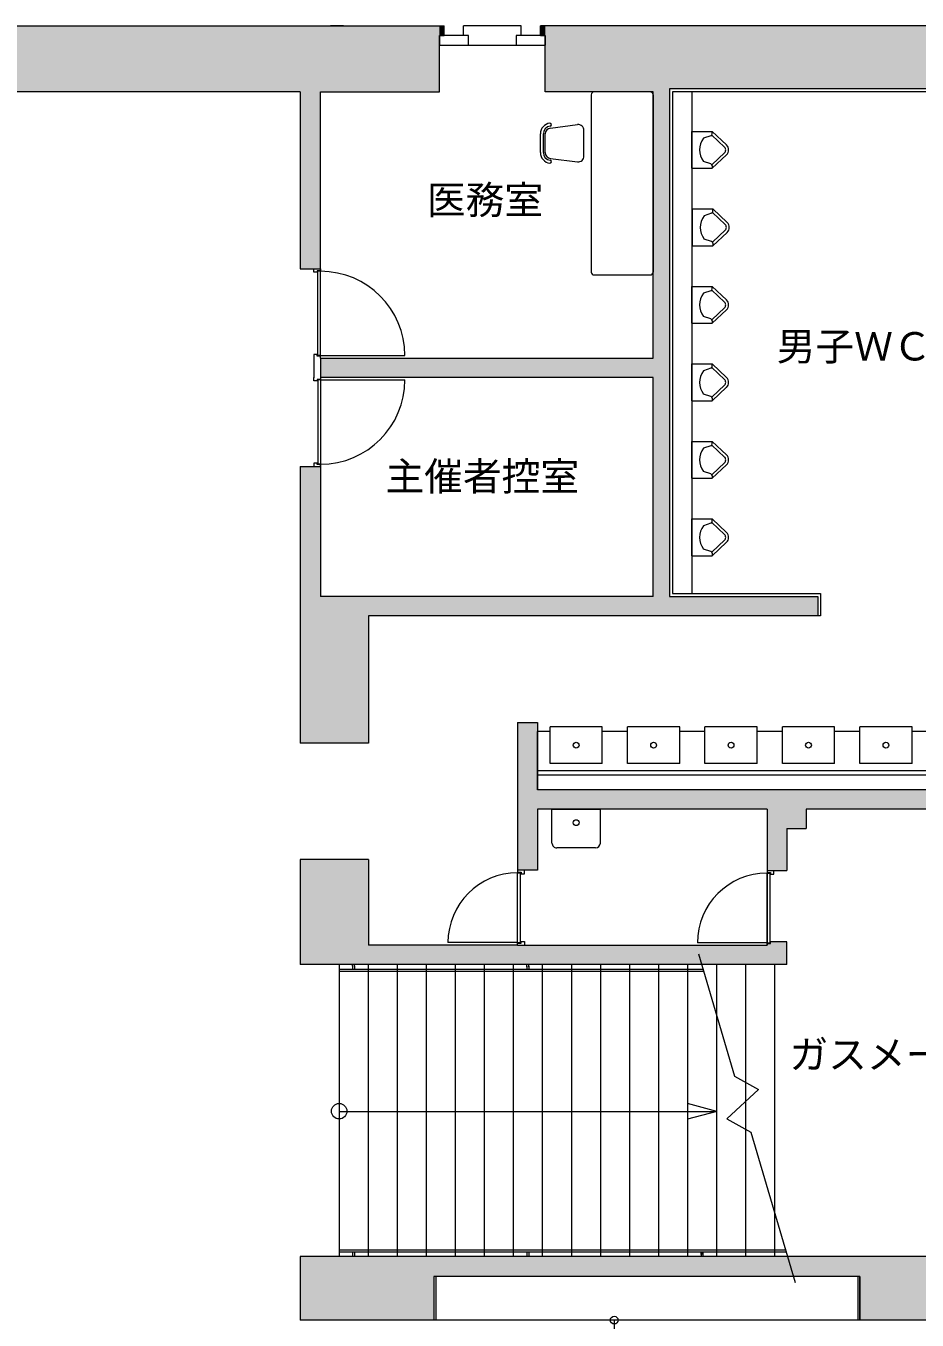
# Model space of a CAD drawing. Units: millimetres, scale not verified. Extents: x -41541 to 40812, y -111456 to -40681.
# Drawn here: x 26568 to 35776, y -55146 to -41786 of the extents above; entities that cross this region are included whole.
import ezdxf
from ezdxf.enums import TextEntityAlignment as Align

# ---------------------------------------------------------------- set-up
doc = ezdxf.new("R2010")
doc.units = ezdxf.units.MM
doc.header["$LTSCALE"] = 200
doc.header["$PDMODE"] = 32
doc.header["$PDSIZE"] = 80
for name, color, linetype, lineweight in [('0-1_躯体', 7, 'Continuous', 9), ('0-2_建具', 7, 'Continuous', 9), ('0-5_設備機器', 7, 'Continuous', 9), ('0-6_寸法', 4, 'Continuous', 5)]:
    doc.layers.add(name, color=color, linetype=linetype, lineweight=lineweight)
doc.layers.add('0-4_室名', color=7, linetype='Continuous')
doc.styles.add('ＭＳ Ｐゴシック', font='')
doc.styles.get('ＭＳ Ｐゴシック').set_extended_font_data('MS PGothic')

msp = doc.modelspace()

# ---------------------------------------------------------------- linework, layer by layer
at = {"layer": '0-1_躯体'}
for p, q in [((25353, -41786.2), (30891.1, -41786.2)), ((37768.7, -41786.2), (31885, -41786.2)), ((31885, -41886.2), (31885, -41786.2)), ((30841, -42466.2), (30841, -41886.2)), ((29403.9, -42466.2), (26233.9, -42466.2)), ((29403.9, -42466.2), (29403.9, -44294.3)), ((29613.9, -42466.2), (30841, -42466.2)), ((29613.9, -44792.2), (29613.9, -42466.2)), ((33218.9, -42436.2), (33218.9, -47676.2)), ((37483.9, -42436.2), (33218.9, -42436.2)), ((33248.9, -42466.2), (33248.9, -47646.2)), ((36379.8, -42466.2), (33248.9, -42466.2)), ((33448.9, -42466.2), (33448.9, -47646.2)), ((29403.9, -44294.3), (29613.9, -44294.3)), ((29613.9, -45216.2), (29613.9, -44792.2)), ((29613.9, -45214.7), (29613.9, -45416.2)), ((29613.9, -45216.2), (33048.9, -45216.2)), ((33048.9, -45416.2), (29613.9, -45416.2)), ((29613.9, -45416.4), (29613.9, -47676.2)), ((33048.9, -47676.2), (33048.9, -45416.2)), ((29403.9, -46335), (29403.9, -49191.2)), ((29403.9, -46335), (29613.9, -46335)), ((33048.9, -47676.2), (29613.9, -47676.2)), ((33218.9, -47676.2), (34748.9, -47676.2)), ((33248.9, -47646.2), (34778.9, -47646.2)), ((34748.9, -47676.2), (34748.9, -47876.2)), ((34778.9, -47646.2), (34778.9, -47876.2)), ((31648.9, -48976.2), (31853.9, -48976.2)), ((31648.9, -48976.2), (31648.9, -50501.2)), ((31853.9, -48976.2), (31853.9, -49671.2)), ((30108.9, -49191.2), (29403.9, -49191.2)), ((37453.9, -49671.2), (31853.9, -49671.2)), ((34226.4, -49871.2), (31853.9, -49871.2)), ((34226.4, -49871.2), (34226.4, -51276.2)), ((37453.9, -49871.2), (34631.4, -49871.2)), ((34631.4, -49871.2), (34631.4, -50071.2)), ((34431.4, -50071.2), (34631.4, -50071.2)), ((34431.4, -50071.2), (34431.4, -50506.2)), ((30108.9, -50391.2), (30108.9, -51276.2)), ((34226.4, -50506.2), (34431.4, -50506.2)), ((31648.9, -51276.2), (30108.9, -51276.2)), ((31648.4, -51276.2), (34226.4, -51276.2)), ((34431.4, -51241.2), (34261.3, -51241.2)), ((34431.4, -51476.2), (34431.4, -51241.2)), ((34431.4, -51476.2), (29403.9, -51476.2)), ((38108.9, -55146.2), (29403.9, -55146.2))]:
    msp.add_line(p, q, dxfattribs=at)
for points in [[(30841, -41886.2), (30891.1, -41886.2), (30891.1, -41786.2)], [(31935, -42466.2), (31935, -41886.2), (31885, -41886.2)], [(33048.9, -45216.2), (33048.9, -42466.2), (31935, -42466.2)], [(34778.9, -47876.2), (30108.9, -47876.2), (30108.9, -49191.2)], [(31853.9, -49871.2), (31853.9, -50501.2), (31648.9, -50501.2)], [(30108.9, -50391.2), (29403.9, -50391.2), (29403.9, -51476.2)], [(37453.9, -54491.2), (29403.9, -54491.2), (29403.9, -55146.2)], [(35183.9, -55146.2), (35183.9, -54696.2), (30783.9, -54696.2), (30783.9, -55146.2)]]:
    msp.add_lwpolyline(points, dxfattribs=at)
at = {"layer": '0-1_躯体', "color": 9}
for points in [[(26233.9, -41786.2), (26233.9, -42466.2), (30841, -41786.2), (30841, -42466.2)], [(30841, -41886.2), (30891.1, -41886.2), (30841, -41786.2), (30891.1, -41786.2)], [(31935, -41886.2), (31935, -41786.2), (31885, -41886.2), (31885, -41786.2)], [(31935, -42466.2), (33218.9, -42466.2), (31935, -41786.2), (33218.9, -41786.2)], [(38108.9, -41786.2), (33218.9, -41786.2), (38108.9, -42436.2), (33218.9, -42436.2)], [(29403.9, -44294.3), (29613.9, -44294.3), (29403.9, -42466.2), (29613.9, -42466.2)], [(33048.9, -42466.2), (33048.9, -47676.2), (33218.9, -42466.2), (33218.9, -47676.2)], [(29613.9, -45214.7), (29613.9, -45416.2), (33048.9, -45214.7), (33048.9, -45416.2)], [(29403.9, -46335), (29403.9, -47676.2), (29613.9, -46335), (29613.9, -47676.2)], [(29403.9, -47676.2), (29403.9, -47876.2), (29613.9, -47676.2), (29613.9, -47876.2)], [(34748.9, -47876.2), (34748.9, -47676.2), (29613.9, -47876.2), (29613.9, -47676.2)], [(29403.9, -49191.2), (30108.9, -49191.2), (29403.9, -47876.2), (30108.9, -47876.2)], [(31853.9, -48976.2), (31648.9, -48976.2), (31853.9, -50503.8), (31648.9, -50503.8)], [(31853.9, -49671.2), (31853.9, -49871.2), (37783.9, -49671.2), (37783.9, -49871.2)], [(34631.4, -50071.2), (34631.4, -49871.2), (34226.4, -50071.2), (34226.4, -49871.2)], [(34431.4, -50071.2), (34226.4, -50071.2), (34431.4, -50506.2), (34226.4, -50506.2)], [(30108.9, -50391.2), (29403.9, -50391.2), (30108.9, -51476.2), (29403.9, -51476.2)], [(34226.4, -51476.2), (34226.4, -51276.2), (30108.9, -51476.2), (30108.9, -51276.2)], [(34226.4, -51257.2), (34226.4, -51476.2), (34431.4, -51257.2), (34431.4, -51476.2)], [(34431.4, -51241.2), (34261.4, -51241.2), (34431.4, -51257.2), (34261.4, -51257.2)], [(30783.9, -55146.2), (30783.9, -54491.2), (29403.9, -55146.2), (29403.9, -54491.2)], [(35183.9, -54696.2), (35183.9, -54491.2), (30783.9, -54696.2), (30783.9, -54491.2)], [(37453.9, -54491.2), (35183.9, -54491.2), (37453.9, -55146.2), (35183.9, -55146.2)]]:
    msp.add_solid(points, dxfattribs=at)
at = {"layer": '0-2_建具'}
for p, q in [((29851.4, -41786), (29716.4, -41786)), ((31091, -41886.2), (31091, -41786.2)), ((31685, -41786.2), (31091, -41786.2)), ((31685, -41886.2), (31685, -41786.2)), ((31141, -41886.2), (30841, -41886.2)), ((30891, -41886.2), (30841, -41886.2)), ((30841, -41886.2), (30841, -41986.2)), ((31141, -41986.2), (31141, -41886.2)), ((31885, -41886.2), (31935, -41886.2)), ((31935, -41886.2), (31935, -41986.2)), ((30841, -41986.2), (31935, -41986.2)), ((29583.9, -45189.7), (29583.9, -44319.7)), ((29613.9, -44319.7), (29583.9, -44319.7)), ((29613.9, -45189.7), (29613.9, -44319.7)), ((29543.9, -45179.7), (29543.9, -45420.5)), ((29613.9, -45189.7), (29583.9, -45189.7)), ((29613.9, -45416.2), (29613.9, -45435)), ((29613.9, -45440), (29583.9, -45440)), ((29583.9, -45440), (29583.9, -46310)), ((29613.9, -45440), (29613.9, -46310)), ((29613.9, -46310), (29583.9, -46310)), ((31648.9, -51248.8), (31648.9, -50528.8)), ((31648.9, -50528.8), (31678.9, -50528.8)), ((31678.9, -51248.8), (31678.9, -50528.8)), ((34226.4, -51252.2), (34226.4, -50532.2)), ((34226.4, -50532.2), (34256.4, -50532.2)), ((34256.4, -51252.2), (34256.4, -50532.2)), ((31648.9, -51248.8), (31678.9, -51248.8)), ((31648.9, -51271.1), (31648.9, -51251.1)), ((34226.4, -51252.2), (34256.4, -51252.2)), ((34226.4, -51257.2), (34261.4, -51257.2)), ((34226.4, -51276.2), (34226.4, -51257.2)), ((34261.4, -51257.2), (34261.4, -51241.2)), ((33517.8, -51366.3), (33889.7, -52629.1)), ((29803.9, -51476.2), (29803.9, -54491.2)), ((33565, -51526.2), (29803.9, -51526.2)), ((33565, -51546.2), (29803.9, -51546.2)), ((29943.9, -51493.4), (29943.9, -51476.8)), ((29943.9, -51490.1), (29943.9, -51526.4)), ((29963.9, -51493.4), (29963.9, -51476.8)), ((29963.9, -51490.1), (29963.9, -51526.4)), ((30103.9, -51476.2), (30103.9, -54491.2)), ((30403.9, -51476.2), (30403.9, -54491.2)), ((30703.9, -51476.2), (30703.9, -54491.2)), ((31003.9, -51476.2), (31003.9, -54491.2)), ((31303.9, -51476.2), (31303.9, -54491.2)), ((31603.9, -51476.2), (31603.9, -54491.2)), ((31743.9, -51497.9), (31743.9, -51476.2)), ((31743.9, -51493.7), (31743.9, -51523.4)), ((31743.9, -51517.3), (31743.9, -51525.9)), ((31763.9, -51497.9), (31763.9, -51476.2)), ((31763.9, -51493.7), (31763.9, -51523.4)), ((31763.9, -51517.3), (31763.9, -51525.9)), ((31903.9, -51476.2), (31903.9, -54491.2)), ((32203.9, -51476.2), (32203.9, -54491.2)), ((32503.9, -51476.2), (32503.9, -54491.2)), ((32803.9, -51476.2), (32803.9, -54491.2)), ((33103.9, -51476.2), (33103.9, -54491.2)), ((33403.9, -51476.2), (33403.9, -54491.2)), ((33703.9, -51476.2), (33703.9, -54491.2)), ((34003.9, -51476.2), (34003.9, -54491.2)), ((34303.9, -51476.2), (34303.9, -54491.2)), ((29803.8, -52991.2), (33707.4, -52991.2)), ((33707.4, -52991.2), (33403.8, -53072.5)), ((33707.4, -52991.2), (33403.9, -52909.9)), ((34059.1, -53204.7), (34516, -54756.5)), ((29804.2, -54421.2), (34417.3, -54421.2)), ((29804.2, -54441.2), (34423.1, -54441.2)), ((29943.9, -54441.2), (29943.9, -54491.2)), ((29963.9, -54441.2), (29963.9, -54491.2)), ((31743.9, -54441.1), (31743.9, -54491)), ((31763.9, -54441.1), (31763.9, -54491)), ((33543.9, -54468.6), (33543.9, -54441.2)), ((33543.9, -54448.8), (33543.9, -54490.7)), ((33543.9, -54482.1), (33543.9, -54491.1)), ((33563.9, -54468.6), (33563.9, -54441.2)), ((33563.9, -54448.8), (33563.9, -54490.7)), ((33563.9, -54482.1), (33563.9, -54491.1)), ((30783.9, -54696.2), (30783.9, -55146.2)), ((35183.9, -54696.2), (30783.9, -54696.2)), ((30803.9, -54696.2), (30803.9, -55146.2)), ((35163.9, -54696.2), (35163.9, -55146.2))]:
    msp.add_line(p, q, dxfattribs=at)
at = {"layer": '0-2_建具', "color": 4, "lineweight": 5}
for p, q in [((29613.9, -45189.7), (30483.9, -45189.7)), ((29613.9, -45440), (30483.9, -45440)), ((31648.9, -51248.8), (30928.9, -51248.8)), ((34226.4, -51252.2), (33506.4, -51252.2))]:
    msp.add_line(p, q, dxfattribs=at)
at = {"layer": '0-2_建具'}
for points in [[(31935, -41886.2), (31635, -41886.2), (31635, -41986.2)], [(29613.9, -44294.7), (29613.9, -44314.7), (29578.9, -44314.7), (29578.9, -44329.7), (29543.9, -44329.7), (29543.9, -44294.7)], [(29613.9, -45214.7), (29613.9, -45194.7), (29578.9, -45194.7), (29578.9, -45179.7), (29543.9, -45179.7)], [(29613.9, -45435), (29578.9, -45435), (29578.9, -45450), (29543.9, -45450), (29543.9, -45415)], [(29613.9, -46335), (29613.9, -46315), (29578.9, -46315), (29578.9, -46300), (29543.9, -46300), (29543.9, -46335)], [(31648.9, -50503.8), (31648.9, -50523.8), (31683.9, -50523.8), (31683.9, -50538.8), (31718.9, -50538.8), (31718.9, -50503.8)], [(34226.4, -50507.2), (34226.4, -50527.2), (34261.4, -50527.2), (34261.4, -50542.2), (34296.4, -50542.2), (34296.4, -50507.2)], [(31648.9, -51273.8), (31648.9, -51253.8), (31683.9, -51253.8), (31683.9, -51238.8), (31718.9, -51238.8), (31718.9, -51273.8)], [(33889.7, -52629.1), (34138, -52764.5), (33810.8, -53069.3), (34059.1, -53204.7)], [(35183.9, -54696.2), (35183.9, -55146.2), (30783.9, -55146.2)]]:
    msp.add_lwpolyline(points, dxfattribs=at)
msp.add_circle((29805.4, -52989.6), 80, dxfattribs=at)
at = {"layer": '0-2_建具', "color": 4, "lineweight": 5}
for centre, radius, start, end in [((29613.9, -45189.7), 870, 0, 90), ((29613.9, -45440), 870, 270, 0), ((31648.9, -51248.8), 720, 90, 180), ((34226.4, -51252.2), 720, 90, 180)]:
    msp.add_arc(centre, radius, start, end, dxfattribs=at)
at = {"layer": '0-5_設備機器', "color": 4, "lineweight": 5}
for p, q in [((33018.6, -42467.2), (32438.6, -42467.2)), ((32408.6, -42497.2), (32408.6, -44327.2)), ((33048.6, -42497.2), (33048.6, -44327.2)), ((31987.1, -42840.6), (32267.1, -42805.6)), ((32334.6, -43129.2), (32334.6, -42865.1)), ((31884.6, -43094.2), (31884.6, -42900.1)), ((31914.6, -43094.2), (31914.6, -42900.1)), ((31934.6, -43094.2), (31934.6, -42900.1)), ((31987.1, -43153.7), (32267.1, -43188.7)), ((32438.6, -44357.2), (33018.6, -44357.2))]:
    msp.add_line(p, q, dxfattribs=at)
at = {"layer": '0-5_設備機器'}
for p, q in [((33448.9, -42876.2), (33658.9, -42876.2)), ((33448.9, -43256.2), (33448.9, -42876.2)), ((33658.9, -42876.2), (33806.8, -43015.2)), ((33658.9, -42901.8), (33658.9, -42876.2)), ((33645.2, -42920.7), (33568.9, -42946.2)), ((33654.9, -42913.7), (33786.3, -43037)), ((33658, -43215.9), (33786.3, -43095.3)), ((33658.9, -43256.2), (33806.8, -43117.2)), ((33448.9, -43256.2), (33658.9, -43256.2)), ((33645.2, -43211.6), (33568.9, -43186.2)), ((33658.9, -43230.6), (33658.9, -43256.2)), ((33455.7, -43676.2), (33665.7, -43676.2)), ((33455.7, -44056.2), (33455.7, -43676.2)), ((33665.7, -43676.2), (33813.7, -43815.2)), ((33665.7, -43701.8), (33665.7, -43676.2)), ((33652.1, -43720.7), (33575.7, -43746.2)), ((33661.8, -43713.7), (33793.1, -43837)), ((33664.8, -44015.9), (33793.1, -43895.3)), ((33665.7, -44056.2), (33813.7, -43917.2)), ((33455.7, -44056.2), (33665.7, -44056.2)), ((33652.1, -44011.6), (33575.7, -43986.2)), ((33665.7, -44030.6), (33665.7, -44056.2)), ((33448.9, -44476.2), (33658.9, -44476.2)), ((33448.9, -44856.2), (33448.9, -44476.2)), ((33658.9, -44476.2), (33806.8, -44615.2)), ((33658.9, -44501.8), (33658.9, -44476.2)), ((33645.2, -44520.7), (33568.9, -44546.2)), ((33654.9, -44513.7), (33786.3, -44637)), ((33658, -44815.9), (33786.3, -44695.3)), ((33658.9, -44856.2), (33806.8, -44717.2)), ((33448.9, -44856.2), (33658.9, -44856.2)), ((33645.2, -44811.6), (33568.9, -44786.2)), ((33658.9, -44830.6), (33658.9, -44856.2)), ((33448.9, -45276.2), (33658.9, -45276.2)), ((33448.9, -45656.2), (33448.9, -45276.2)), ((33658.9, -45276.2), (33806.8, -45415.2)), ((33658.9, -45301.8), (33658.9, -45276.2)), ((33645.2, -45320.7), (33568.9, -45346.2)), ((33654.9, -45313.7), (33786.3, -45437)), ((33658, -45615.9), (33786.3, -45495.3)), ((33658.9, -45656.2), (33806.8, -45517.2)), ((33448.9, -45656.2), (33658.9, -45656.2)), ((33645.2, -45611.6), (33568.9, -45586.2)), ((33658.9, -45630.6), (33658.9, -45656.2)), ((33448.9, -46076.2), (33658.9, -46076.2)), ((33448.9, -46456.2), (33448.9, -46076.2)), ((33658.9, -46076.2), (33806.8, -46215.2)), ((33658.9, -46101.8), (33658.9, -46076.2)), ((33645.2, -46120.7), (33568.9, -46146.2)), ((33654.9, -46113.7), (33786.3, -46237)), ((33658, -46415.9), (33786.3, -46295.3)), ((33658.9, -46456.2), (33806.8, -46317.2)), ((33448.9, -46456.2), (33658.9, -46456.2)), ((33645.2, -46411.6), (33568.9, -46386.2)), ((33658.9, -46430.6), (33658.9, -46456.2)), ((33448.9, -46876.2), (33658.9, -46876.2)), ((33448.9, -47256.2), (33448.9, -46876.2)), ((33658.9, -46876.2), (33806.8, -47015.2)), ((33658.9, -46901.8), (33658.9, -46876.2)), ((33645.2, -46920.7), (33568.9, -46946.2)), ((33654.9, -46913.7), (33786.3, -47037)), ((33658, -47215.9), (33786.3, -47095.3)), ((33658.9, -47256.2), (33806.8, -47117.2)), ((33448.9, -47256.2), (33658.9, -47256.2)), ((33645.2, -47211.6), (33568.9, -47186.2)), ((33658.9, -47230.6), (33658.9, -47256.2)), ((32523.9, -49021.2), (31983.9, -49021.2)), ((31983.9, -49401.2), (31983.9, -49021.2)), ((32523.9, -49401.2), (32523.9, -49021.2)), ((33323.9, -49021.2), (32783.9, -49021.2)), ((32783.9, -49401.2), (32783.9, -49021.2)), ((33323.9, -49401.2), (33323.9, -49021.2)), ((34123.9, -49021.2), (33583.9, -49021.2)), ((33583.9, -49401.2), (33583.9, -49021.2)), ((34123.9, -49401.2), (34123.9, -49021.2)), ((34923.9, -49021.2), (34383.9, -49021.2)), ((34383.9, -49401.2), (34383.9, -49021.2)), ((34923.9, -49401.2), (34923.9, -49021.2)), ((35723.9, -49021.2), (35183.9, -49021.2)), ((35183.9, -49401.2), (35183.9, -49021.2)), ((35723.9, -49401.2), (35723.9, -49021.2)), ((31983.9, -49071.2), (31853.9, -49071.2)), ((31853.9, -49671.2), (31853.9, -49071.2)), ((32783.9, -49071.2), (32523.9, -49071.2)), ((33583.9, -49071.2), (33323.9, -49071.2)), ((34383.9, -49071.2), (34123.9, -49071.2)), ((35183.9, -49071.2), (34923.9, -49071.2)), ((35983.9, -49071.2), (35723.9, -49071.2)), ((32523.9, -49401.2), (31983.9, -49401.2)), ((33323.9, -49401.2), (32783.9, -49401.2)), ((34123.9, -49401.2), (33583.9, -49401.2)), ((34923.9, -49401.2), (34383.9, -49401.2)), ((35723.9, -49401.2), (35183.9, -49401.2)), ((37453.9, -49476.2), (31853.9, -49476.2)), ((37453.9, -49521.2), (31853.9, -49521.2)), ((37453.9, -49671.2), (31853.9, -49671.2)), ((32003.9, -50221.2), (32003.9, -49871.2)), ((32003.9, -49871.2), (32503.9, -49871.2)), ((32503.9, -50221.2), (32503.9, -49871.2)), ((32453.9, -50271.2), (32053.9, -50271.2))]:
    msp.add_line(p, q, dxfattribs=at)
for centre in [(32253.9, -49211.2), (33053.9, -49211.2), (33853.9, -49211.2), (34653.9, -49211.2), (35453.9, -49211.2), (32253.9, -50011.2)]:
    msp.add_circle(centre, 30, dxfattribs=at)
at = {"layer": '0-5_設備機器', "color": 4, "lineweight": 5}
for centre, radius, start, end in [((32438.6, -42497.2), 30, 90, 180), ((33018.6, -42497.2), 30, 0, 90), ((31994.6, -42900.1), 110, 97.12473, 180), ((31994.6, -42900.1), 80, 97.12473, 180), ((31994.6, -42900.1), 60, 97.12473, 180), ((31982.8, -42805.9), 15, 277.12444, 97.12444), ((32274.6, -42865.1), 60, 0, 97.12502), ((31994.6, -43094.2), 110, 180, 262.87527), ((31994.6, -43094.2), 80, 180, 262.87527), ((31994.6, -43094.2), 60, 180, 262.87527), ((32274.6, -43129.2), 60, 262.87498, 0), ((31982.8, -43188.5), 15, 262.87556, 82.87556), ((32438.6, -44327.2), 30, 180, 270), ((33018.6, -44327.2), 30, 270, 0)]:
    msp.add_arc(centre, radius, start, end, dxfattribs=at)
at = {"layer": '0-5_設備機器'}
for centre, radius, start, end in [((33728.9, -43066.2), 200, 143.13008, 216.87003), ((33638.9, -42901.8), 20, 288.43475, 0.00005), ((33758.9, -43066.2), 70, 313.21404, 46.78607), ((33758.9, -43066.2), 40, 313.21404, 46.78607), ((33638.9, -43230.6), 20, 0.00005, 71.56477), ((33735.7, -43866.2), 200, 143.13008, 216.87003), ((33645.7, -43701.8), 20, 288.43475, 0.00005), ((33765.7, -43866.2), 70, 313.21404, 46.78607), ((33765.7, -43866.2), 40, 313.21404, 46.78607), ((33645.7, -44030.6), 20, 0.00005, 71.56477), ((33728.9, -44666.2), 200, 143.13008, 216.87003), ((33638.9, -44501.8), 20, 288.43475, 0.00005), ((33758.9, -44666.2), 70, 313.21404, 46.78607), ((33758.9, -44666.2), 40, 313.21404, 46.78607), ((33638.9, -44830.6), 20, 0.00005, 71.56477), ((33728.9, -45466.2), 200, 143.13008, 216.87003), ((33638.9, -45301.8), 20, 288.43475, 0.00005), ((33758.9, -45466.2), 70, 313.21404, 46.78607), ((33758.9, -45466.2), 40, 313.21404, 46.78607), ((33638.9, -45630.6), 20, 0.00005, 71.56477), ((33728.9, -46266.2), 200, 143.13008, 216.87003), ((33638.9, -46101.8), 20, 288.43475, 0.00005), ((33758.9, -46266.2), 70, 313.21404, 46.78607), ((33758.9, -46266.2), 40, 313.21404, 46.78607), ((33638.9, -46430.6), 20, 0.00005, 71.56477), ((33728.9, -47066.2), 200, 143.13008, 216.87003), ((33638.9, -46901.8), 20, 288.43475, 0.00005), ((33758.9, -47066.2), 70, 313.21404, 46.78607), ((33758.9, -47066.2), 40, 313.21404, 46.78607), ((33638.9, -47230.6), 20, 0.00005, 71.56477), ((32053.9, -50221.2), 50, 179.99985, 270.00005), ((32453.9, -50221.2), 50, 270.00005, 0)]:
    msp.add_arc(centre, radius, start, end, dxfattribs=at)
at = {"layer": '0-6_寸法'}
msp.add_line((32646.8, -55146.2), (32646.8, -85886.2), dxfattribs=at)
msp.add_point((32646.8, -55146.2), dxfattribs=at)

# ---------------------------------------------------------------- texts
at = {"layer": '0-4_室名', "style": 'ＭＳ Ｐゴシック'}
for s, p in [('医務室', (30712.1, -43817.1)), ('男子ＷＣ', (34326, -45328.5)), ('主催者控室', (30283.8, -46670.4)), ('ガスメーター室', (34457, -52638.5))]:
    msp.add_text(s, height=293.3, dxfattribs=at).set_placement(p, align=Align.BOTTOM_LEFT)

doc.saveas('drawing.dxf')
